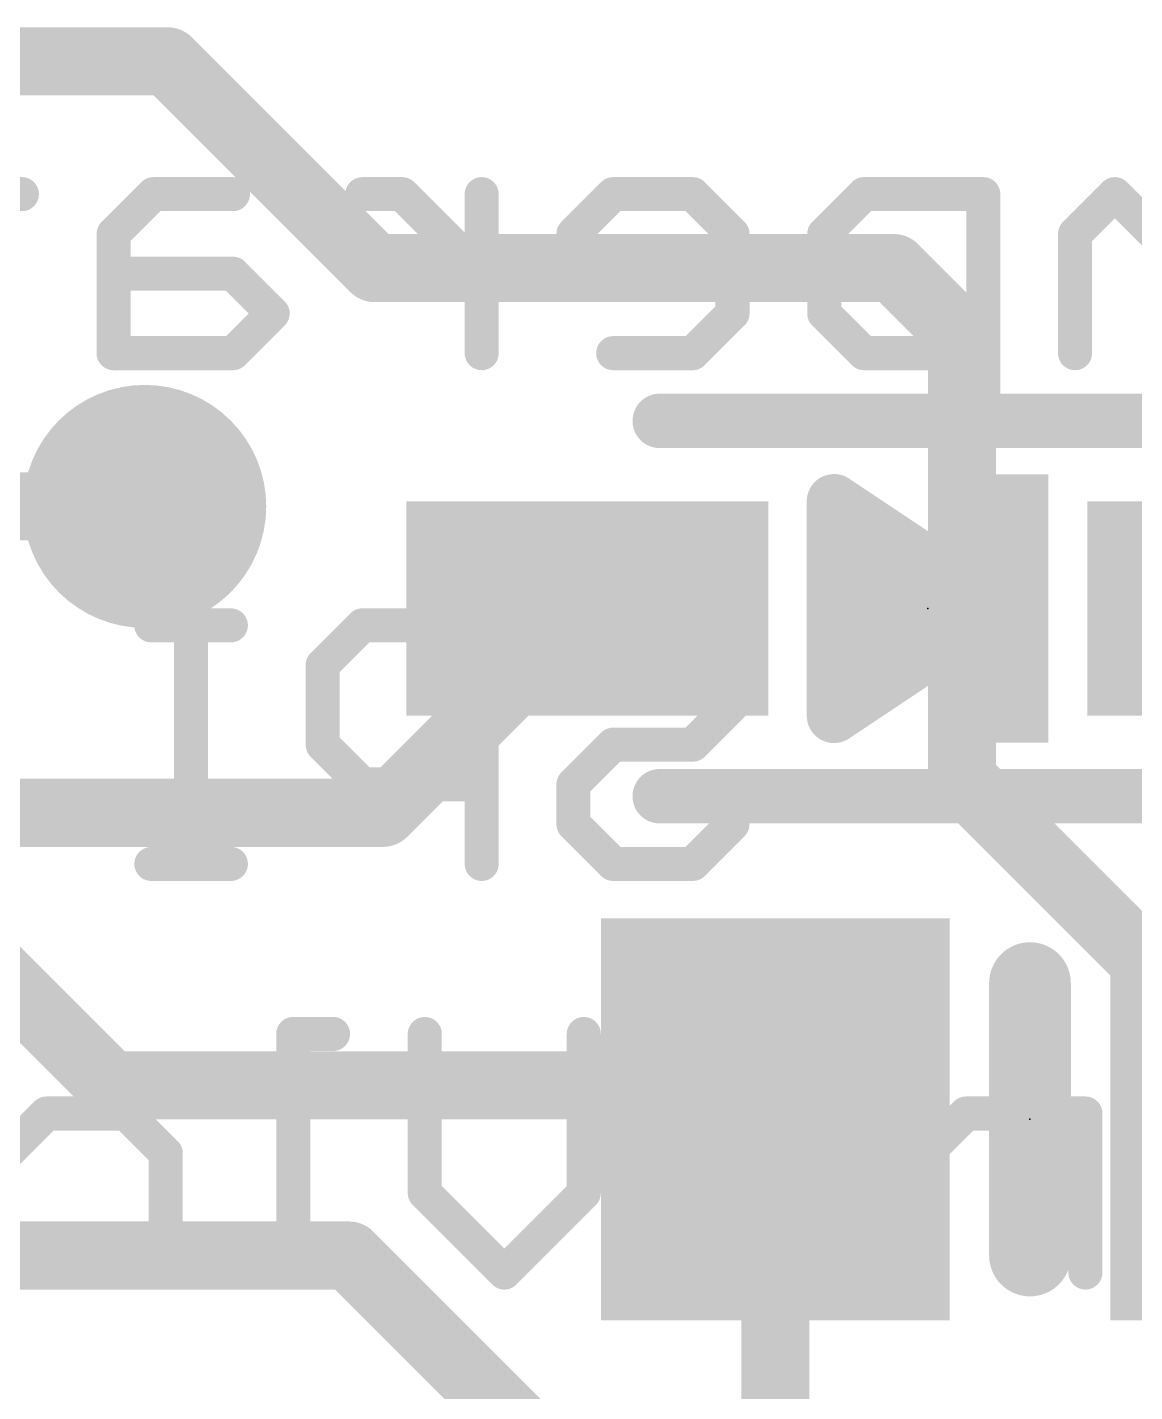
# Model space of a CAD drawing. Extents: x -0.2 to 18.1, y -0.2 to 19.3.
# Drawn here: x 10.36 to 14.49, y 8.51 to 13.6 of the extents above; entities that cross this region are included whole.
import ezdxf

# ---------------------------------------------------------------- set-up
doc = ezdxf.new("R2010")
doc.units = 0
for name, color, linetype in [('1', 12, 'CONTINUOUS'), ('16', 132, 'CONTINUOUS'), ('18', 110, 'CONTINUOUS'), ('21', 40, 'CONTINUOUS'), ('22', 6, 'CONTINUOUS'), ('23', 40, 'CONTINUOUS')]:
    doc.layers.add(name, color=color, linetype=linetype)

# ---------------------------------------------------------------- blocks, each defined once
blk = doc.blocks.new('RECT')
blk.add_solid([(-0.5, -0.5), (0.5, -0.5), (-0.5, 0.5), (0.5, 0.5)])
blk = doc.blocks.new('ROUNDV')
at = {"const_width": 0.5}
blk.add_lwpolyline([(0, -0.25, 1), (0, 0.25, 1), (0, -0.25)], format="xyb", dxfattribs=at)

msp = doc.modelspace()

# ---------------------------------------------------------------- linework, layer by layer
at = {"layer": '1', "const_width": 0.254}
for points in [[(10.881, 13.471), (9.865, 13.471)], [(11.652, 12.7), (10.881, 13.471)], [(13.589, 12.7), (11.652, 12.7)], [(13.843, 12.446), (13.589, 12.7)], [(13.843, 10.795), (13.843, 12.446)], [(9.914, 11.811), (10.795, 11.811)], [(11.684, 10.668), (12.446, 11.43)], [(15.047, 9.591), (13.843, 10.795)], [(9.398, 10.668), (11.684, 10.668)], [(10.16, 10.16), (10.668, 9.652)], [(10.668, 9.652), (13.02, 9.652)], [(13.02, 9.652), (13.147, 9.525)], [(13.147, 9.525), (13.147, 7.731)], [(9.078, 9.017), (11.557, 9.017)], [(11.557, 9.017), (12.192, 8.382)]]:
    msp.add_lwpolyline(points, dxfattribs=at)
at = {"layer": '1', "const_width": 0.127}
for points in [[(10.9259, 13.5159, 1), (10.8361, 13.4261)], [(10.881, 13.4075, 1), (10.881, 13.5345)], [(11.652, 12.7635, 1), (11.652, 12.6365)], [(13.6339, 12.7449, 1), (13.5441, 12.6551)], [(13.589, 12.6365, 1), (13.589, 12.7635)], [(11.6071, 12.6551, 1), (11.6969, 12.7449)], [(13.9065, 12.446, 1), (13.7795, 12.446)], [(13.7981, 12.4011, 1), (13.8879, 12.4909)], [(10.795, 11.7475, 1), (10.795, 11.8745)], [(12.4909, 11.3851, 1), (12.4011, 11.4749)], [(13.8879, 10.8399, 1), (13.7981, 10.7501)], [(13.7795, 10.795, 1), (13.9065, 10.795)], [(11.684, 10.6045, 1), (11.684, 10.7315)], [(11.6391, 10.7129, 1), (11.7289, 10.6231)], [(10.668, 9.7155, 1), (10.668, 9.5885)], [(13.0649, 9.6969, 1), (12.9751, 9.6071)], [(13.02, 9.5885, 1), (13.02, 9.7155)], [(10.6231, 9.6071, 1), (10.7129, 9.6969)], [(13.2105, 9.525, 1), (13.0835, 9.525)], [(13.1021, 9.4801, 1), (13.1919, 9.5699)], [(11.6019, 9.0619, 1), (11.5121, 8.9721)], [(11.557, 8.9535, 1), (11.557, 9.0805)]]:
    msp.add_lwpolyline(points, format="xyb", dxfattribs=at)
at = {"layer": '16', "const_width": 0.254}
msp.add_lwpolyline([(10.795, 11.811), (11.049, 11.684)], dxfattribs=at)
at = {"layer": '16', "const_width": 0.127}
for points in [[(10.8234, 11.8678, 1), (10.7666, 11.7542)], [(11.0206, 11.6272, 1), (11.0774, 11.7408)]]:
    msp.add_lwpolyline(points, format="xyb", dxfattribs=at)
at = {"layer": '21'}
for points, const_width in [([(12.716, 12.13), (14.716, 12.13)], 0.2032), ([(13.366, 11.03), (13.366, 11.83)], 0.2032), ([(13.366, 11.83), (13.966, 11.43)], 0.2032), ([(13.516, 11.23), (13.516, 11.63)], 0.2032), ([(13.516, 11.63), (13.816, 11.43)], 0.2032), ([(13.516, 11.5824), (13.5874, 11.5824)], 0.2032), ([(13.966, 11.43), (13.366, 11.03)], 0.2032), ([(13.816, 11.43), (13.516, 11.23)], 0.2032), ([(13.516, 11.3792), (13.7398, 11.3792)], 0.2032), ([(14.716, 10.73), (12.716, 10.73)], 0.2032), ([(14.097, 10.033), (14.097, 9.017)], 0.3048)]:
    msp.add_lwpolyline(points, dxfattribs=dict(at, const_width=const_width))
for points, const_width in [([(12.716, 12.1808, 1), (12.716, 12.0792)], 0.1016), ([(13.4168, 11.83, 1), (13.3152, 11.83)], 0.1016), ([(13.3942, 11.8723, 1), (13.3378, 11.7877)], 0.1016), ([(13.5668, 11.63, 1), (13.4652, 11.63)], 0.1016), ([(13.5442, 11.6723, 1), (13.4878, 11.5877)], 0.1016), ([(13.516, 11.6332, 1), (13.516, 11.5316)], 0.1016), ([(13.5874, 11.5316, 1), (13.5874, 11.6332)], 0.1016), ([(13.8442, 11.3877, 1), (13.7878, 11.4723)], 0.1016), ([(13.7878, 11.3877, 1), (13.8442, 11.4723)], 0.1016), ([(13.9942, 11.3877, 1), (13.9378, 11.4723)], 0.1016), ([(13.9378, 11.3877, 1), (13.9942, 11.4723)], 0.1016), ([(13.516, 11.43, 1), (13.516, 11.3284)], 0.1016), ([(13.7398, 11.3284, 1), (13.7398, 11.43)], 0.1016), ([(13.4878, 11.2723, 1), (13.5442, 11.1877)], 0.1016), ([(13.4652, 11.23, 1), (13.5668, 11.23)], 0.1016), ([(13.3378, 11.0723, 1), (13.3942, 10.9877)], 0.1016), ([(13.3152, 11.03, 1), (13.4168, 11.03)], 0.1016), ([(12.716, 10.7808, 1), (12.716, 10.6792)], 0.1016), ([(14.1732, 10.033, 1), (14.0208, 10.033)], 0.1524), ([(14.0208, 9.017, 1), (14.1732, 9.017)], 0.1524)]:
    msp.add_lwpolyline(points, format="xyb", dxfattribs=dict(at, const_width=const_width))
at = {"layer": '22', "const_width": 0.127}
for points in [[(10.3367, 12.9757), (10.0401, 12.9757)], [(10.8273, 12.9757), (10.679, 12.8274)], [(11.1239, 12.9757), (10.8273, 12.9757)], [(11.7552, 12.9757), (11.6069, 12.9757)], [(12.0518, 12.6791), (11.7552, 12.9757)], [(12.0518, 12.3825), (12.0518, 12.9757)], [(12.5424, 12.9757), (12.3941, 12.8274)], [(12.839, 12.9757), (12.5424, 12.9757)], [(12.9873, 12.8274), (12.839, 12.9757)], [(13.4779, 12.9757), (13.3296, 12.8274)], [(13.9228, 12.9757), (13.4779, 12.9757)], [(13.9228, 12.0859), (13.9228, 12.9757)], [(14.4135, 12.9757), (14.2652, 12.8274)], [(14.5618, 12.8274), (14.4135, 12.9757)], [(10.679, 12.8274), (10.679, 12.3825)], [(12.3941, 12.8274), (12.3941, 12.6791)], [(12.9873, 12.5308), (12.9873, 12.8274)], [(13.3296, 12.8274), (13.3296, 12.5308)], [(14.2652, 12.8274), (14.2652, 12.3825)], [(11.1239, 12.6791), (10.679, 12.6791)], [(11.2722, 12.5308), (11.1239, 12.6791)], [(12.3941, 12.6791), (12.9873, 12.6791)], [(11.1239, 12.3825), (11.2722, 12.5308)], [(12.839, 12.3825), (12.9873, 12.5308)], [(13.3296, 12.5308), (13.4779, 12.3825)], [(10.679, 12.3825), (11.1239, 12.3825)], [(12.5424, 12.3825), (12.839, 12.3825)], [(13.4779, 12.3825), (13.9228, 12.3825)], [(11.1163, 11.3673), (10.8197, 11.3673)], [(10.968, 10.4775), (10.968, 11.3673)], [(11.6069, 11.3673), (11.4586, 11.219)], [(12.0518, 11.3673), (11.6069, 11.3673)], [(12.0518, 10.4775), (12.0518, 11.3673)], [(12.3941, 11.219), (12.5424, 11.3673)], [(12.5424, 11.3673), (12.839, 11.3673)], [(12.839, 11.3673), (12.9873, 11.219)], [(11.4586, 11.219), (11.4586, 10.9224)], [(12.9873, 11.219), (12.9873, 11.0707)], [(12.9873, 11.0707), (12.839, 10.9224)], [(11.4586, 10.9224), (11.6069, 10.7741)], [(12.5424, 10.9224), (12.3941, 10.7741)], [(12.839, 10.9224), (12.5424, 10.9224)], [(11.6069, 10.7741), (12.0518, 10.7741)], [(12.3941, 10.7741), (12.3941, 10.6258)], [(12.3941, 10.6258), (12.5424, 10.4775)], [(12.839, 10.4775), (12.9873, 10.6258)], [(11.1163, 10.4775), (10.8197, 10.4775)], [(12.5424, 10.4775), (12.839, 10.4775)], [(11.4973, 9.8433), (11.349, 9.8433)], [(11.349, 9.8433), (11.349, 8.9535)], [(11.8396, 9.2501), (11.8396, 9.8433)], [(12.4328, 9.8433), (12.4328, 9.2501)], [(13.3683, 8.9535), (12.7751, 9.8433)], [(10.2804, 9.3984), (10.4287, 9.5467)], [(10.4287, 9.5467), (10.7253, 9.5467)], [(10.7253, 9.5467), (10.8736, 9.3984)], [(13.8589, 9.5467), (13.7106, 9.3984)], [(14.3038, 9.5467), (13.8589, 9.5467)], [(14.3038, 8.9535), (14.3038, 9.5467)], [(10.8736, 9.3984), (10.8736, 9.1018)], [(13.7106, 9.3984), (13.7106, 8.9535)], [(12.1362, 8.9535), (11.8396, 9.2501)], [(12.4328, 9.2501), (12.1362, 8.9535)], [(10.4287, 8.9535), (10.2804, 9.1018)], [(10.8736, 9.1018), (10.7253, 8.9535)], [(10.7253, 8.9535), (10.4287, 8.9535)], [(11.4973, 8.9535), (11.2007, 8.9535)]]:
    msp.add_lwpolyline(points, dxfattribs=at)
at = {"layer": '22', "const_width": 0.0635}
for points in [[(10.3367, 12.9439, 1), (10.3367, 13.0074)], [(10.8273, 13.0074, 1), (10.8273, 12.9439)], [(10.8498, 12.9532, 1), (10.8049, 12.9981)], [(11.1239, 12.9439, 1), (11.1239, 13.0074)], [(11.6069, 13.0074, 1), (11.6069, 12.9439)], [(11.7776, 12.9981, 1), (11.7327, 12.9532)], [(11.7552, 12.9439, 1), (11.7552, 13.0074)], [(12.0835, 12.9757, 1), (12.02, 12.9757)], [(12.5424, 13.0074, 1), (12.5424, 12.9439)], [(12.5649, 12.9532, 1), (12.52, 12.9981)], [(12.8615, 12.9981, 1), (12.8166, 12.9532)], [(12.839, 12.9439, 1), (12.839, 13.0074)], [(13.4779, 13.0074, 1), (13.4779, 12.9439)], [(13.5004, 12.9532, 1), (13.4555, 12.9981)], [(13.9546, 12.9757, 1), (13.8911, 12.9757)], [(13.9228, 12.9439, 1), (13.9228, 13.0074)], [(14.4359, 12.9981, 1), (14.391, 12.9532)], [(14.4359, 12.9532, 1), (14.391, 12.9981)], [(10.7108, 12.8274, 1), (10.6473, 12.8274)], [(10.6566, 12.8498, 1), (10.7015, 12.8049)], [(12.4259, 12.8274, 1), (12.3624, 12.8274)], [(12.3717, 12.8498, 1), (12.4166, 12.8049)], [(13.0191, 12.8274, 1), (12.9556, 12.8274)], [(12.9648, 12.8049, 1), (13.0098, 12.8498)], [(13.3614, 12.8274, 1), (13.2979, 12.8274)], [(13.3072, 12.8498, 1), (13.3521, 12.8049)], [(14.2969, 12.8274, 1), (14.2334, 12.8274)], [(14.2427, 12.8498, 1), (14.2876, 12.8049)], [(10.679, 12.7108, 1), (10.679, 12.6473)], [(11.1463, 12.7015, 1), (11.1014, 12.6566)], [(11.1239, 12.6473, 1), (11.1239, 12.7108)], [(12.0293, 12.6566, 1), (12.0742, 12.7015)], [(12.3941, 12.7108, 1), (12.3941, 12.6473)], [(12.9873, 12.6473, 1), (12.9873, 12.7108)], [(12.3624, 12.6791, 1), (12.4259, 12.6791)], [(11.2946, 12.5083, 1), (11.2497, 12.5532)], [(11.2497, 12.5083, 1), (11.2946, 12.5532)], [(13.0098, 12.5083, 1), (12.9648, 12.5532)], [(13.3521, 12.5532, 1), (13.3072, 12.5083)], [(12.9556, 12.5308, 1), (13.0191, 12.5308)], [(13.2979, 12.5308, 1), (13.3614, 12.5308)], [(10.679, 12.4143, 1), (10.679, 12.3507)], [(11.1014, 12.405, 1), (11.1463, 12.36)], [(11.1239, 12.3507, 1), (11.1239, 12.4143)], [(12.5424, 12.4143, 1), (12.5424, 12.3507)], [(12.8166, 12.405, 1), (12.8615, 12.36)], [(12.839, 12.3507, 1), (12.839, 12.4143)], [(13.4779, 12.4143, 1), (13.4779, 12.3507)], [(13.4555, 12.36, 1), (13.5004, 12.405)], [(13.9228, 12.3507, 1), (13.9228, 12.4143)], [(10.6473, 12.3825, 1), (10.7108, 12.3825)], [(12.02, 12.3825, 1), (12.0835, 12.3825)], [(14.2334, 12.3825, 1), (14.2969, 12.3825)], [(13.8911, 12.0859, 1), (13.9546, 12.0859)], [(10.8197, 11.399, 1), (10.8197, 11.3355)], [(10.9997, 11.3673, 1), (10.9362, 11.3673)], [(11.1163, 11.3355, 1), (11.1163, 11.399)], [(11.6069, 11.399, 1), (11.6069, 11.3355)], [(11.6294, 11.3448, 1), (11.5844, 11.3897)], [(12.0835, 11.3673, 1), (12.02, 11.3673)], [(12.0518, 11.3355, 1), (12.0518, 11.399)], [(12.5424, 11.399, 1), (12.5424, 11.3355)], [(12.5649, 11.3448, 1), (12.52, 11.3897)], [(12.8615, 11.3897, 1), (12.8166, 11.3448)], [(12.839, 11.3355, 1), (12.839, 11.399)], [(11.4904, 11.219, 1), (11.4269, 11.219)], [(11.4362, 11.2414, 1), (11.4811, 11.1965)], [(12.3717, 11.2414, 1), (12.4166, 11.1965)], [(13.019, 11.219, 1), (12.9555, 11.219)], [(12.9648, 11.1965, 1), (13.0097, 11.2414)], [(12.9555, 11.0707, 1), (13.019, 11.0707)], [(13.0097, 11.0482, 1), (12.9648, 11.0931)], [(11.4269, 10.9224, 1), (11.4904, 10.9224)], [(11.4811, 10.9448, 1), (11.4362, 10.8999)], [(12.5424, 10.9541, 1), (12.5424, 10.8906)], [(12.5649, 10.8999, 1), (12.52, 10.9448)], [(12.8166, 10.9448, 1), (12.8615, 10.8999)], [(12.839, 10.8906, 1), (12.839, 10.9541)], [(11.6069, 10.8058, 1), (11.6069, 10.7423)], [(11.5844, 10.7516, 1), (11.6294, 10.7965)], [(12.0518, 10.7423, 1), (12.0518, 10.8058)], [(12.4259, 10.7741, 1), (12.3624, 10.7741)], [(12.3717, 10.7965, 1), (12.4166, 10.7516)], [(12.4166, 10.6482, 1), (12.3717, 10.6033)], [(13.0097, 10.6033, 1), (12.9648, 10.6482)], [(12.3624, 10.6258, 1), (12.4259, 10.6258)], [(10.8197, 10.5093, 1), (10.8197, 10.4458)], [(11.1163, 10.4458, 1), (11.1163, 10.5093)], [(12.5424, 10.5093, 1), (12.5424, 10.4458)], [(12.839, 10.4458, 1), (12.839, 10.5093)], [(10.9362, 10.4775, 1), (10.9997, 10.4775)], [(12.02, 10.4775, 1), (12.0835, 10.4775)], [(12.52, 10.455, 1), (12.5649, 10.5)], [(12.8166, 10.5, 1), (12.8615, 10.455)], [(11.3807, 9.8433, 1), (11.3172, 9.8433)], [(11.349, 9.875, 1), (11.349, 9.8115)], [(11.4973, 9.8115, 1), (11.4973, 9.875)], [(11.8714, 9.8433, 1), (11.8079, 9.8433)], [(12.4645, 9.8433, 1), (12.401, 9.8433)], [(12.8015, 9.8609, 1), (12.7487, 9.8256)], [(10.4287, 9.5784, 1), (10.4287, 9.5149)], [(10.4512, 9.5242, 1), (10.4063, 9.5691)], [(10.7477, 9.5691, 1), (10.7028, 9.5242)], [(10.7253, 9.5149, 1), (10.7253, 9.5784)], [(13.8589, 9.5784, 1), (13.8589, 9.5149)], [(13.8814, 9.5242, 1), (13.8365, 9.5691)], [(14.3356, 9.5467, 1), (14.2721, 9.5467)], [(14.3038, 9.5149, 1), (14.3038, 9.5784)], [(10.9053, 9.3984, 1), (10.8418, 9.3984)], [(10.8511, 9.3759, 1), (10.896, 9.4208)], [(13.7424, 9.3984, 1), (13.6789, 9.3984)], [(13.6882, 9.4208, 1), (13.7331, 9.3759)], [(11.8621, 9.2725, 1), (11.8172, 9.2276)], [(12.4552, 9.2276, 1), (12.4103, 9.2725)], [(11.8079, 9.2501, 1), (11.8714, 9.2501)], [(12.401, 9.2501, 1), (12.4645, 9.2501)], [(10.896, 9.0793, 1), (10.8511, 9.1242)], [(10.8418, 9.1018, 1), (10.9053, 9.1018)], [(10.4287, 8.9853, 1), (10.4287, 8.9217)], [(10.4063, 8.931, 1), (10.4512, 8.976)], [(10.7028, 8.976, 1), (10.7477, 8.931)], [(10.7253, 8.9217, 1), (10.7253, 8.9853)], [(11.2007, 8.9853, 1), (11.2007, 8.9217)], [(11.4973, 8.9217, 1), (11.4973, 8.9853)], [(12.1137, 8.976, 1), (12.1586, 8.931)], [(12.1137, 8.931, 1), (12.1586, 8.976)], [(11.3172, 8.9535, 1), (11.3807, 8.9535)], [(13.3419, 8.9359, 1), (13.3947, 8.9711)], [(13.6789, 8.9535, 1), (13.7424, 8.9535)], [(14.2721, 8.9535, 1), (14.3356, 8.9535)]]:
    msp.add_lwpolyline(points, format="xyb", dxfattribs=at)
at = {"layer": '23'}
for p in [(13.716, 11.43), (14.097, 9.525)]:
    msp.add_point(p, dxfattribs=at)

# ---------------------------------------------------------------- block references
at = {"layer": '1', "xscale": 1.35, "yscale": 0.8, "rotation": 180}
for p in [(12.446, 11.43), (14.986, 11.43)]:
    msp.add_blockref('RECT', p, dxfattribs=at)
at = {"layer": '1', "xscale": 1.3, "yscale": 1.5}
for p in [(13.147, 9.525), (15.047, 9.525)]:
    msp.add_blockref('RECT', p, dxfattribs=at)
at = {"layer": '18', "xscale": 0.9064, "yscale": 0.9064}
msp.add_blockref('ROUNDV', (10.795, 11.811), dxfattribs=at)
msp.add_blockref('ROUNDV', (10.795, 11.811), dxfattribs=at)
at = {"layer": '21', "xscale": 0.2, "rotation": 180}
msp.add_blockref('RECT', (14.066, 11.43), dxfattribs=at)

doc.saveas('drawing.dxf')
